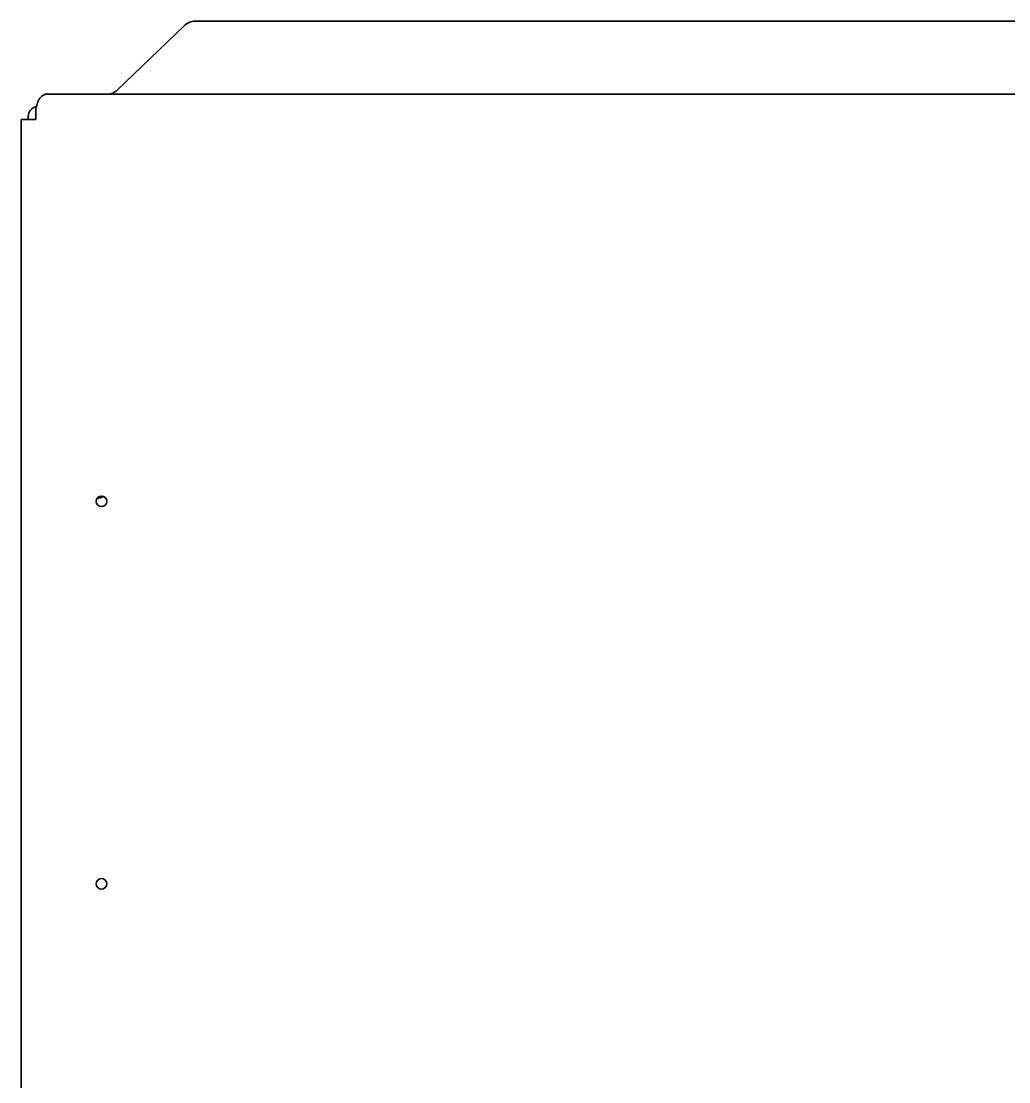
# Model space of a CAD drawing. Extents: x 6336 to 10269, y -393 to 3036.
# Drawn here: x 8426.8 to 8614.9, y 783.5 to 985.5 of the extents above; entities that cross this region are included whole.
import ezdxf

# ---------------------------------------------------------------- set-up
doc = ezdxf.new("R2010")
doc.units = 0
doc.header["$LTSCALE"] = 5
doc.layers.add('1', color=7, linetype='CONTINUOUS', true_color=0xffffff)

msp = doc.modelspace()

# ---------------------------------------------------------------- linework, layer by layer
at = {"layer": '1', "color": 7, "linetype": 'Continuous', "lineweight": 35}
for p, q in [((8457.8, 984.67), (8445.06, 972.37)), ((9146.23, 985.52), (8459.92, 985.52)), ((8431.57, 971.63), (9174.57, 971.63)), ((8429.57, 968.58), (8429.57, 966.83)), ((8426.77, 966.83), (8428.57, 966.83)), ((8426.77, 966.83), (8426.77, 317.43)), ((8428.09, 967.4), (8428.07, 966.83)), ((8429.57, 966.83), (8428.57, 966.83))]:
    msp.add_line(p, q, dxfattribs=at)
for centre in [(8442.07, 894.06), (8442.07, 821.2)]:
    msp.add_circle(centre, 1, dxfattribs=at)
msp.add_arc((8432.57, 968.58), 3, 155.5302, 180, dxfattribs=at)
for centre, major_axis, ratio, start_param, end_param in [((8459.92, 982.62), (-3, 0), 0.965926, 4.712389, 5.497787), ((8430.14, 967.33), (2.05, 0), 0.974464, 1.81169, 3.106686), ((8440.32, 899.86), (5.35, 0), 0.99996, 4.882125, 5.12861)]:
    msp.add_ellipse(centre, major_axis=major_axis, ratio=ratio, start_param=start_param, end_param=end_param, dxfattribs=at)
for points, knots in [([(8445.06, 972.37), (8445.02, 972.34), (8444.99, 972.31), (8444.94, 972.28), (8444.92, 972.26), (8444.88, 972.24), (8444.8, 972.17), (8444.71, 972.12), (8444.5, 971.98), (8444.37, 971.9), (8444.09, 971.77), (8443.95, 971.71), (8443.74, 971.66), (8443.67, 971.65), (8443.58, 971.64), (8443.57, 971.64), (8443.53, 971.63), (8443.48, 971.63), (8443.43, 971.63), (8443.39, 971.63)], [0, 0, 0, 0, 0.0625, 0.0625, 0.09375, 0.09375, 0.125, 0.25, 0.25, 0.5, 0.5, 0.75, 0.75, 0.875, 0.875, 0.90625, 0.90625, 0.9375, 1, 1, 1, 1]), ([(8430.45, 970.97), (8430.38, 970.9), (8430.32, 970.82), (8430.23, 970.69), (8430.2, 970.64), (8430.15, 970.55), (8430.12, 970.5), (8430.05, 970.36), (8430, 970.26), (8429.95, 970.12), (8429.94, 970.1), (8429.92, 970.04), (8429.89, 969.96), (8429.86, 969.88), (8429.84, 969.83)], [0, 0, 0, 0, 0.25, 0.25, 0.375, 0.375, 0.5, 0.5, 0.75, 0.75, 0.8125, 0.8125, 0.875, 1, 1, 1, 1]), ([(8431.57, 971.63), (8431.55, 971.63), (8431.53, 971.63), (8431.48, 971.62), (8431.46, 971.62), (8431.39, 971.61), (8431.34, 971.6), (8431.2, 971.55), (8431.11, 971.51), (8430.99, 971.44), (8430.97, 971.43), (8430.92, 971.39), (8430.9, 971.38), (8430.83, 971.33), (8430.78, 971.29), (8430.64, 971.17), (8430.55, 971.07), (8430.45, 970.97)], [0, 0, 0, 0, 0.0625, 0.0625, 0.125, 0.125, 0.25, 0.25, 0.5, 0.5, 0.5625, 0.5625, 0.625, 0.625, 0.75, 0.75, 1, 1, 1, 1])]:
    msp.add_open_spline(points, degree=3, knots=knots, dxfattribs=at)

doc.saveas('drawing.dxf')
